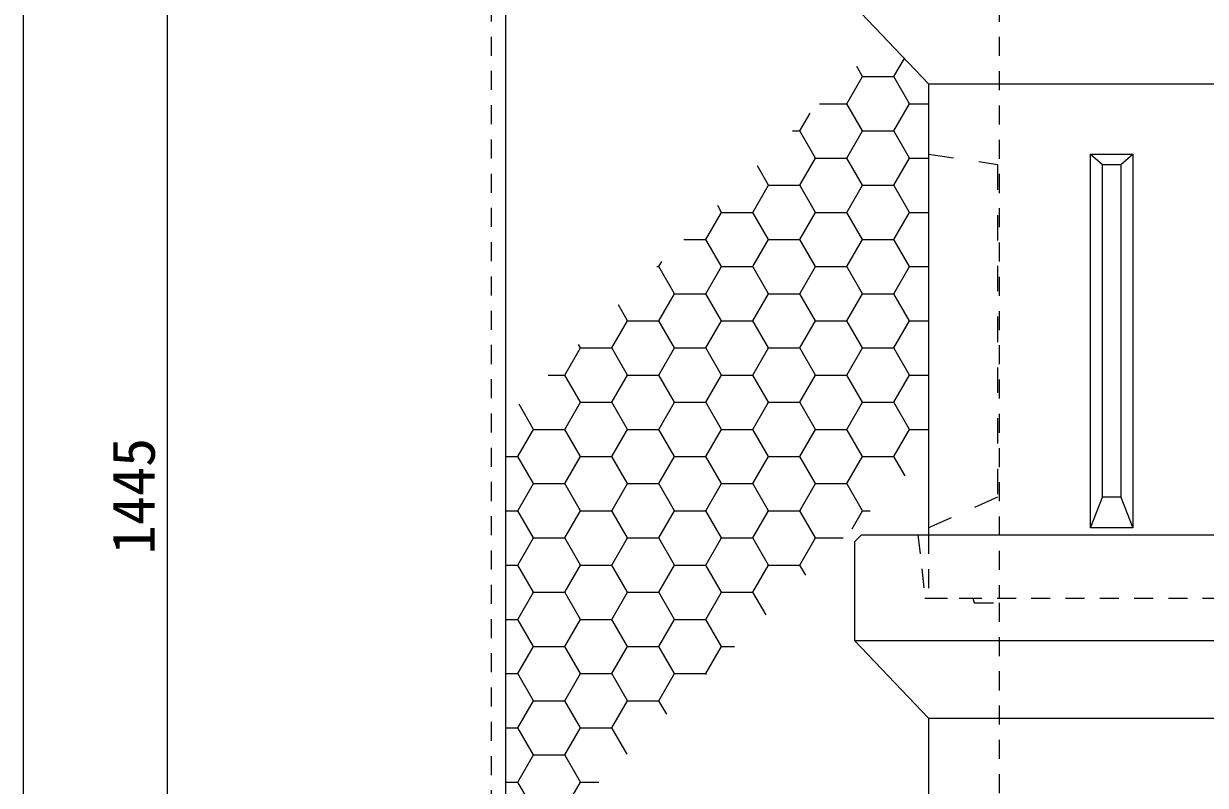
# Model space of a CAD drawing. Units: millimetres at full size. Extents: x 40781 to 122968, y -21714 to -2620.
# Drawn here: x 54812 to 55650, y -17179 to -16639 of the extents above; entities that cross this region are included whole.
import ezdxf
from ezdxf.enums import TextEntityAlignment as Align

# ---------------------------------------------------------------- set-up
doc = ezdxf.new("R2010")
doc.units = ezdxf.units.MM
doc.header["$LTSCALE"] = 18
doc.linetypes.add('USER2', pattern=[1.35, 0.75, -0.6])
doc.linetypes.add('USER3', pattern=[2, 1, -1])
for name, color, linetype, lineweight in [('0_2', 7, 'Continuous', 9), ('ハッチング', 7, 'Continuous', 5), ('寸法線', 7, 'Continuous', 9), ('本体', 2, 'Continuous', 13)]:
    doc.layers.add(name, color=color, linetype=linetype, lineweight=lineweight)
doc.styles.add('ＭＳ ゴシック', font='')
doc.styles.get('ＭＳ ゴシック').set_extended_font_data('MS Gothic')

msp = doc.modelspace()

# ---------------------------------------------------------------- linework, layer by layer
at = {"layer": '0_2', "linetype": 'USER3'}
for p, q in [((55453.67, -16731.78), (55502.67, -16738.99)), ((55502.67, -16738.99), (55502.67, -16975.12)), ((55502.67, -16975.12), (55453.67, -16996.74))]:
    msp.add_line(p, q, dxfattribs=at)
at = {"layer": '0_2'}
for p, q in [((55568.67, -16731.78), (55577.17, -16738.99)), ((55590.17, -16738.99), (55598.67, -16731.78)), ((55568.67, -16996.74), (55577.17, -16975.12)), ((55590.17, -16975.12), (55598.67, -16996.74))]:
    msp.add_line(p, q, dxfattribs=at)
for points in [[(55568.67, -16731.78), (55598.67, -16731.78), (55598.67, -16996.74), (55568.67, -16996.74)], [(55577.17, -16738.99), (55590.17, -16738.99), (55590.17, -16975.12), (55577.17, -16975.12)]]:
    msp.add_lwpolyline(points, close=True, dxfattribs=at)
at = {"layer": 'ハッチング'}
for p, q in [((55406.92, -16676.75), (55402.8, -16669.6)), ((55429.15, -16676.75), (55436.58, -16663.88)), ((55395.81, -16696), (55406.92, -16676.75)), ((55406.93, -16676.75), (55429.15, -16676.75)), ((55440.26, -16696), (55429.15, -16676.75)), ((55362.47, -16715.24), (55369.74, -16702.66)), ((55376.4, -16696), (55395.81, -16696)), ((55406.92, -16715.24), (55395.81, -16696)), ((55429.15, -16715.24), (55440.26, -16696)), ((55440.26, -16696), (55453.67, -16696)), ((55357.15, -16715.24), (55362.47, -16715.24)), ((55373.59, -16734.49), (55362.47, -16715.24)), ((55395.81, -16734.49), (55406.92, -16715.24)), ((55406.93, -16715.24), (55429.15, -16715.24)), ((55440.26, -16734.49), (55429.15, -16715.24)), ((55362.47, -16753.74), (55373.59, -16734.49)), ((55373.59, -16734.49), (55395.81, -16734.49)), ((55406.92, -16753.74), (55395.81, -16734.49)), ((55429.15, -16753.74), (55440.26, -16734.49)), ((55440.26, -16734.49), (55453.67, -16734.49)), ((55340.25, -16753.74), (55332.35, -16740.05)), ((55329.14, -16772.99), (55340.25, -16753.74)), ((55340.25, -16753.74), (55362.47, -16753.74)), ((55373.59, -16772.99), (55362.47, -16753.74)), ((55395.81, -16772.99), (55406.92, -16753.74)), ((55406.93, -16753.74), (55429.15, -16753.74)), ((55440.26, -16772.99), (55429.15, -16753.74)), ((55306.91, -16772.99), (55304.17, -16768.23)), ((55295.8, -16792.23), (55306.91, -16772.99)), ((55306.91, -16772.99), (55329.14, -16772.99)), ((55340.25, -16792.23), (55329.14, -16772.99)), ((55362.47, -16792.23), (55373.59, -16772.99)), ((55373.59, -16772.99), (55395.81, -16772.99)), ((55406.92, -16792.23), (55395.81, -16772.99)), ((55429.15, -16792.23), (55440.26, -16772.99)), ((55440.26, -16772.99), (55453.67, -16772.99)), ((55280.16, -16792.23), (55295.8, -16792.23)), ((55306.91, -16811.48), (55295.8, -16792.23)), ((55329.14, -16811.48), (55340.25, -16792.23)), ((55340.25, -16792.23), (55362.47, -16792.23)), ((55373.59, -16811.48), (55362.47, -16792.23)), ((55395.81, -16811.48), (55406.92, -16792.23)), ((55406.93, -16792.23), (55429.15, -16792.23)), ((55440.26, -16811.48), (55429.15, -16792.23)), ((55260.92, -16811.48), (55262.46, -16811.48)), ((55262.46, -16811.48), (55264.57, -16807.83)), ((55273.57, -16830.73), (55262.46, -16811.48)), ((55295.8, -16830.73), (55306.91, -16811.48)), ((55306.91, -16811.48), (55329.14, -16811.48)), ((55340.25, -16830.73), (55329.14, -16811.48)), ((55362.47, -16830.73), (55373.59, -16811.48)), ((55373.59, -16811.48), (55395.81, -16811.48)), ((55406.92, -16830.73), (55395.81, -16811.48)), ((55429.15, -16830.73), (55440.26, -16811.48)), ((55440.26, -16811.48), (55453.67, -16811.48)), ((55262.46, -16849.98), (55273.57, -16830.73)), ((55273.57, -16830.73), (55295.8, -16830.73)), ((55306.91, -16849.98), (55295.8, -16830.73)), ((55329.14, -16849.98), (55340.25, -16830.73)), ((55340.25, -16830.73), (55362.47, -16830.73)), ((55373.59, -16849.98), (55362.47, -16830.73)), ((55395.81, -16849.98), (55406.92, -16830.73)), ((55406.93, -16830.73), (55429.15, -16830.73)), ((55440.26, -16849.98), (55429.15, -16830.73)), ((55240.24, -16849.98), (55233.72, -16838.68)), ((55229.12, -16869.22), (55240.24, -16849.98)), ((55240.24, -16849.98), (55262.46, -16849.98)), ((55273.57, -16869.22), (55262.46, -16849.98)), ((55295.8, -16869.22), (55306.91, -16849.98)), ((55306.91, -16849.98), (55329.14, -16849.98)), ((55340.25, -16869.22), (55329.14, -16849.98)), ((55362.47, -16869.22), (55373.59, -16849.98)), ((55373.59, -16849.98), (55395.81, -16849.98)), ((55406.92, -16869.22), (55395.81, -16849.98)), ((55429.15, -16869.22), (55440.26, -16849.98)), ((55440.26, -16849.98), (55453.67, -16849.98)), ((55195.79, -16888.47), (55206.9, -16869.22)), ((55206.9, -16869.22), (55205.54, -16866.86)), ((55206.9, -16869.22), (55229.12, -16869.22)), ((55240.24, -16888.47), (55229.12, -16869.22)), ((55262.46, -16888.47), (55273.57, -16869.22)), ((55273.57, -16869.22), (55295.8, -16869.22)), ((55306.91, -16888.47), (55295.8, -16869.22)), ((55329.14, -16888.47), (55340.25, -16869.22)), ((55340.25, -16869.22), (55362.47, -16869.22)), ((55373.59, -16888.47), (55362.47, -16869.22)), ((55395.81, -16888.47), (55406.92, -16869.22)), ((55406.93, -16869.22), (55429.15, -16869.22)), ((55440.26, -16888.47), (55429.15, -16869.22)), ((55183.93, -16888.47), (55195.79, -16888.47)), ((55206.9, -16907.72), (55195.79, -16888.47)), ((55229.12, -16907.72), (55240.24, -16888.47)), ((55240.24, -16888.47), (55262.46, -16888.47)), ((55273.57, -16907.72), (55262.46, -16888.47)), ((55295.8, -16907.72), (55306.91, -16888.47)), ((55306.91, -16888.47), (55329.14, -16888.47)), ((55340.25, -16907.72), (55329.14, -16888.47)), ((55362.47, -16907.72), (55373.59, -16888.47)), ((55373.59, -16888.47), (55395.81, -16888.47)), ((55406.92, -16907.72), (55395.81, -16888.47)), ((55429.15, -16907.72), (55440.26, -16888.47)), ((55440.26, -16888.47), (55453.67, -16888.47)), ((55173.56, -16926.97), (55163.27, -16909.13)), ((55195.79, -16926.97), (55206.9, -16907.72)), ((55206.9, -16907.72), (55229.12, -16907.72)), ((55240.24, -16926.97), (55229.12, -16907.72)), ((55262.46, -16926.97), (55273.57, -16907.72)), ((55273.57, -16907.72), (55295.8, -16907.72)), ((55306.91, -16926.97), (55295.8, -16907.72)), ((55329.14, -16926.97), (55340.25, -16907.72)), ((55340.25, -16907.72), (55362.47, -16907.72)), ((55373.59, -16926.97), (55362.47, -16907.72)), ((55395.81, -16926.97), (55406.92, -16907.72)), ((55406.93, -16907.72), (55429.15, -16907.72)), ((55440.26, -16926.97), (55429.15, -16907.72)), ((55162.45, -16946.21), (55173.56, -16926.97)), ((55173.56, -16926.97), (55195.79, -16926.97)), ((55206.9, -16946.21), (55195.79, -16926.97)), ((55229.12, -16946.21), (55240.24, -16926.97)), ((55240.24, -16926.97), (55262.46, -16926.97)), ((55273.57, -16946.21), (55262.46, -16926.97)), ((55295.8, -16946.21), (55306.91, -16926.97)), ((55306.91, -16926.97), (55329.14, -16926.97)), ((55340.25, -16946.21), (55329.14, -16926.97)), ((55362.47, -16946.21), (55373.59, -16926.97)), ((55373.59, -16926.97), (55395.81, -16926.97)), ((55406.92, -16946.21), (55395.81, -16926.97)), ((55429.15, -16946.21), (55440.26, -16926.97)), ((55440.26, -16926.97), (55453.67, -16926.97)), ((55153.67, -16946.21), (55162.45, -16946.21)), ((55173.56, -16965.46), (55162.45, -16946.21)), ((55195.79, -16965.46), (55206.9, -16946.21)), ((55206.9, -16946.21), (55229.12, -16946.21)), ((55240.24, -16965.46), (55229.12, -16946.21)), ((55262.46, -16965.46), (55273.57, -16946.21)), ((55273.57, -16946.21), (55295.8, -16946.21)), ((55306.91, -16965.46), (55295.8, -16946.21)), ((55329.14, -16965.46), (55340.25, -16946.21)), ((55340.25, -16946.21), (55362.47, -16946.21)), ((55373.59, -16965.46), (55362.47, -16946.21)), ((55395.81, -16965.46), (55406.92, -16946.21)), ((55406.93, -16946.21), (55429.15, -16946.21)), ((55437.1, -16959.98), (55429.15, -16946.21)), ((55162.45, -16984.71), (55173.56, -16965.46)), ((55173.56, -16965.46), (55195.79, -16965.46)), ((55206.9, -16984.71), (55195.79, -16965.46)), ((55229.12, -16984.71), (55240.24, -16965.46)), ((55240.24, -16965.46), (55262.46, -16965.46)), ((55273.57, -16984.71), (55262.46, -16965.46)), ((55295.8, -16984.71), (55306.91, -16965.46)), ((55306.91, -16965.46), (55329.14, -16965.46)), ((55340.25, -16984.71), (55329.14, -16965.46)), ((55362.47, -16984.71), (55373.59, -16965.46)), ((55373.59, -16965.46), (55395.81, -16965.46)), ((55406.92, -16984.71), (55395.81, -16965.46)), ((55153.67, -16984.71), (55162.45, -16984.71)), ((55173.56, -17003.96), (55162.45, -16984.71)), ((55195.79, -17003.96), (55206.9, -16984.71)), ((55206.9, -16984.71), (55229.12, -16984.71)), ((55240.24, -17003.96), (55229.12, -16984.71)), ((55262.46, -17003.96), (55273.57, -16984.71)), ((55273.57, -16984.71), (55295.8, -16984.71)), ((55306.91, -17003.96), (55295.8, -16984.71)), ((55329.14, -17003.96), (55340.25, -16984.71)), ((55340.25, -16984.71), (55362.47, -16984.71)), ((55373.59, -17003.96), (55362.47, -16984.71)), ((55399.49, -16997.58), (55406.92, -16984.71)), ((55406.93, -16984.71), (55412.37, -16984.71)), ((55162.45, -17023.2), (55173.56, -17003.96)), ((55173.56, -17003.96), (55195.79, -17003.96)), ((55206.9, -17023.2), (55195.79, -17003.96)), ((55229.12, -17023.2), (55240.24, -17003.96)), ((55240.24, -17003.96), (55262.46, -17003.96)), ((55273.57, -17023.2), (55262.46, -17003.96)), ((55295.8, -17023.2), (55306.91, -17003.96)), ((55306.91, -17003.96), (55329.14, -17003.96)), ((55340.25, -17023.2), (55329.14, -17003.96)), ((55362.47, -17023.2), (55373.59, -17003.96)), ((55373.59, -17003.96), (55393.12, -17003.96)), ((55153.67, -17023.2), (55162.45, -17023.2)), ((55173.56, -17042.45), (55162.45, -17023.2)), ((55195.79, -17042.45), (55206.9, -17023.2)), ((55206.9, -17023.2), (55229.12, -17023.2)), ((55240.24, -17042.45), (55229.12, -17023.2)), ((55262.46, -17042.45), (55273.57, -17023.2)), ((55273.57, -17023.2), (55295.8, -17023.2)), ((55306.91, -17042.45), (55295.8, -17023.2)), ((55329.14, -17042.45), (55340.25, -17023.2)), ((55340.25, -17023.2), (55362.47, -17023.2)), ((55366.65, -17030.43), (55362.47, -17023.2)), ((55162.45, -17061.7), (55173.56, -17042.45)), ((55173.56, -17042.45), (55195.79, -17042.45)), ((55206.9, -17061.7), (55195.79, -17042.45)), ((55229.12, -17061.7), (55240.24, -17042.45)), ((55240.24, -17042.45), (55262.46, -17042.45)), ((55273.57, -17061.7), (55262.46, -17042.45)), ((55295.8, -17061.7), (55306.91, -17042.45)), ((55306.91, -17042.45), (55329.14, -17042.45)), ((55338.47, -17058.61), (55329.14, -17042.45)), ((55153.67, -17061.7), (55162.45, -17061.7)), ((55173.56, -17080.94), (55162.45, -17061.7)), ((55195.79, -17080.94), (55206.9, -17061.7)), ((55206.9, -17061.7), (55229.12, -17061.7)), ((55240.24, -17080.94), (55229.12, -17061.7)), ((55262.46, -17080.94), (55273.57, -17061.7)), ((55273.57, -17061.7), (55295.8, -17061.7)), ((55306.91, -17080.94), (55295.8, -17061.7)), ((55162.45, -17100.19), (55173.56, -17080.94)), ((55173.56, -17080.94), (55195.79, -17080.94)), ((55206.9, -17100.19), (55195.79, -17080.94)), ((55229.12, -17100.19), (55240.24, -17080.94)), ((55240.24, -17080.94), (55262.46, -17080.94)), ((55273.57, -17100.19), (55262.46, -17080.94)), ((55295.8, -17100.19), (55306.91, -17080.94)), ((55306.91, -17080.94), (55316.13, -17080.94)), ((55153.67, -17100.19), (55162.45, -17100.19)), ((55173.56, -17119.44), (55162.45, -17100.19)), ((55195.79, -17119.44), (55206.9, -17100.19)), ((55206.9, -17100.19), (55229.12, -17100.19)), ((55240.24, -17119.44), (55229.12, -17100.19)), ((55262.46, -17119.44), (55273.57, -17100.19)), ((55273.57, -17100.19), (55295.8, -17100.19)), ((55296.2, -17100.88), (55295.8, -17100.19)), ((55162.45, -17138.69), (55173.56, -17119.44)), ((55173.56, -17119.44), (55195.79, -17119.44)), ((55206.9, -17138.69), (55195.79, -17119.44)), ((55229.12, -17138.69), (55240.24, -17119.44)), ((55240.24, -17119.44), (55262.46, -17119.44)), ((55268.02, -17129.06), (55262.46, -17119.44)), ((55153.67, -17138.69), (55162.45, -17138.69)), ((55173.56, -17157.93), (55162.45, -17138.69)), ((55195.79, -17157.93), (55206.9, -17138.69)), ((55206.9, -17138.69), (55229.12, -17138.69)), ((55239.84, -17157.24), (55229.12, -17138.69)), ((55162.45, -17177.18), (55173.56, -17157.93)), ((55173.56, -17157.93), (55195.79, -17157.93)), ((55206.9, -17177.18), (55195.79, -17157.93)), ((55153.67, -17177.18), (55162.45, -17177.18)), ((55173.56, -17196.43), (55162.45, -17177.18)), ((55195.79, -17196.43), (55206.9, -17177.18)), ((55206.9, -17177.18), (55219.89, -17177.18))]:
    msp.add_line(p, q, dxfattribs=at)
at = {"layer": 'ハッチング', "linetype": 'USER2', "lineweight": 9}
msp.add_lwpolyline([(55913.67, -16241.78), (56223.67, -16241.78), (56223.67, -17706.78), (55143.67, -17706.78), (55143.67, -16241.78), (55453.67, -16241.78)], dxfattribs=at)
at = {"layer": 'ハッチング', "lineweight": 20}
msp.add_lwpolyline([(55453.67, -16251.78), (55153.67, -16251.78), (55153.67, -17696.78), (56213.67, -17696.78), (56213.67, -16251.78), (55913.67, -16251.78)], dxfattribs=at)
at = {"layer": '寸法線'}
for p, q in [((54811.9, -17846.78), (54811.9, -16101.78)), ((54913.73, -16251.78), (54913.73, -17696.78))]:
    msp.add_line(p, q, dxfattribs=at)
at = {"layer": '本体', "linetype": 'USER2'}
for p, q in [((55503.67, -16599.98), (55503.67, -17046.78)), ((55446.16, -17001.78), (55451.17, -17046.78)), ((55451.17, -17046.78), (55485.17, -17046.78)), ((55486.17, -17049.98), (55503.67, -17049.98)), ((55503.67, -17049.98), (55503.67, -17496.78))]:
    msp.add_line(p, q, dxfattribs=at)
at = {"layer": '本体', "lineweight": 9}
for p, q in [((55453.67, -16681.78), (55913.67, -16681.78)), ((55401.16, -17076.78), (55966.17, -17076.78)), ((55453.67, -17131.78), (55913.67, -17131.78))]:
    msp.add_line(p, q, dxfattribs=at)
at = {"layer": '本体'}
for p, q in [((55401.16, -17006.78), (55406.16, -17001.78)), ((55406.16, -17001.78), (55961.17, -17001.78)), ((55401.16, -17006.78), (55401.16, -17076.78)), ((55485.17, -17046.78), (55486.17, -17049.98))]:
    msp.add_line(p, q, dxfattribs=at)
for points in [[(55401.16, -16626.78), (55453.67, -16681.78), (55453.67, -17001.78)], [(55401.16, -17076.78), (55453.67, -17131.78), (55453.67, -17496.78), (55913.67, -17496.78), (55913.67, -17131.78), (55966.17, -17076.78)]]:
    msp.add_lwpolyline(points, dxfattribs=at)
at = {"layer": '本体', "linetype": 'USER2', "lineweight": 9}
msp.add_lwpolyline([(55453.67, -17001.78), (55453.67, -17046.78), (55913.67, -17046.78), (55913.67, -17001.78)], dxfattribs=at)

# ---------------------------------------------------------------- texts
at = {"layer": '寸法線', "style": 'ＭＳ ゴシック'}
msp.add_text('1445', height=30.38, rotation=90, dxfattribs=at).set_placement((54889.73, -16974.28), align=Align.MIDDLE_CENTER)

doc.saveas('drawing.dxf')
